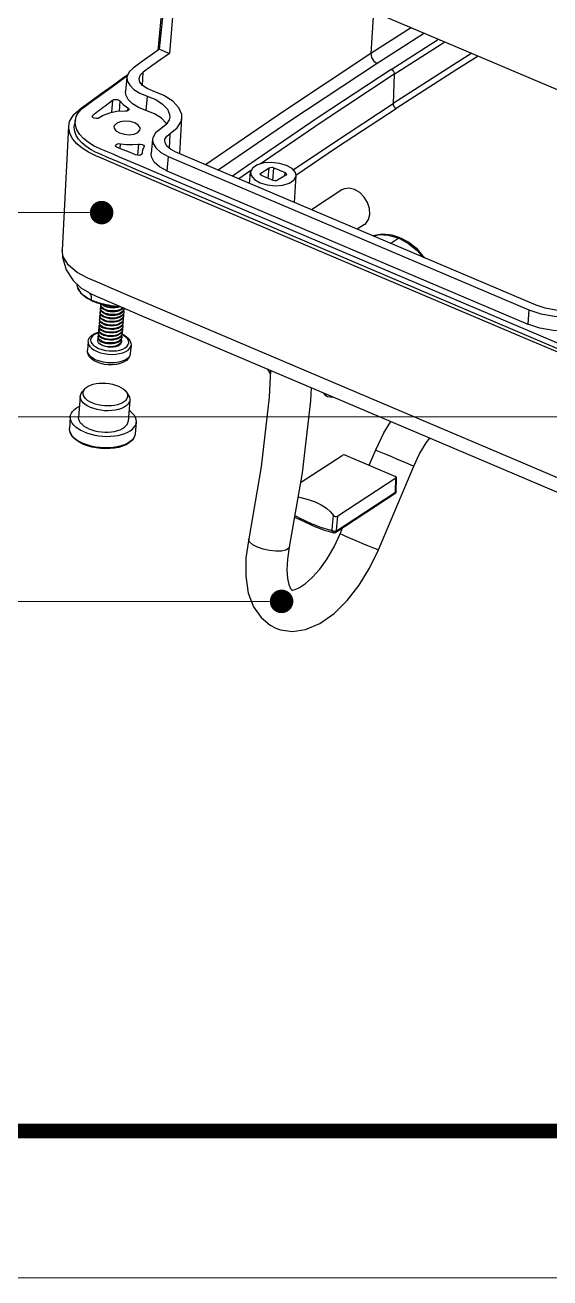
# Model space of a CAD drawing. Header units: millimetres. Extents: x 4697 to 5264, y 321 to 714.
# Drawn here: x 4795.5 to 4830.4, y 320.6 to 403.9 of the extents above; entities that cross this region are included whole.
import ezdxf
from ezdxf.enums import TextEntityAlignment as Align

# ---------------------------------------------------------------- set-up
doc = ezdxf.new("R2010")
doc.units = ezdxf.units.MM
doc.layers.add('from', color=7, linetype='Continuous', lineweight=13)
doc.styles.add('wuwei', font='SimSun.ttf', dxfattribs={"width": 0.8, "oblique": 10})
doc.styles.add('宋体', font='SimSun.ttf')
doc.dimstyles.new('wuwei', dxfattribs={"dimscale": 2.5, "dimtxt": 2.5, "dimasz": 1.5, "dimexe": 0.3, "dimexo": 0.3, "dimgap": 0.5, "dimtad": 1, "dimdsep": 46, "dimtxsty": 'wuwei', "dimcen": 0, "dimclrd": 42, "dimclre": 82, "dimclrt": 82, "dimazin": 2, "dimtfac": 1, "dimtofl": 0, "dimtmove": 0, "dimatfit": 3, "dimfxl": 0, "dimlwd": 5, "dimlwe": 5, "dimarcsym": 0})

# ---------------------------------------------------------------- blocks, each defined once
blk = doc.blocks.new('TK-D')
at = {"layer": 'from'}
blk.add_lwpolyline([(-594.5, -413.12), (594.5, -413.12), (594.5, 413.12), (-594.5, 413.12)], close=True, dxfattribs=at)
at = {"layer": 'from', "const_width": 2.05}
blk.add_lwpolyline([(-574.01, -392.63), (-574.01, 392.63), (574.01, 392.63), (574.01, -392.63), (-574.01, -392.63)], dxfattribs=at)
at = {"layer": 'from', "color": 6, "style": '宋体', "width": 0.7}
blk.add_attdef('70001', text='', height=8.32, dxfattribs=at).set_placement((430.84, -344.43), align=Align.MIDDLE)
blk = doc.blocks.new('A$C41F52299')
at = {"color": 7, "linetype": 'Continuous'}
for p, q in [((12.15, 122.61), (11.51, 116.04)), ((11.73, 116.19), (12.29, 121.53)), ((13.36, 121.07), (12.93, 115.68)), ((37.57, 120.74), (37.24, 115.65)), ((42.14, 118.79), (37.24, 115.65)), ((43.7, 118.13), (37.98, 114.46)), ((39.7, 113.73), (45.41, 117.4)), ((40.07, 113.15), (46.18, 117.07)), ((11.73, 116.19), (10.59, 115.39)), ((11.73, 116.19), (12.93, 115.68)), ((12.93, 115.68), (11.9, 114.95)), ((10.8, 114.17), (9.75, 113.41)), ((11.9, 114.95), (10.8, 114.17)), ((7.44, 112.8), (7.91, 113.14)), ((7.8, 112.81), (7.63, 111.09)), ((9.67, 111.82), (9.75, 113.41)), ((40.07, 113.15), (39.93, 109.62)), ((5.16, 109.34), (6.07, 110.03)), ((6.07, 110.03), (5.94, 108.52)), ((6.95, 109.93), (6.85, 108.65)), ((7.91, 109.08), (7.88, 108.74)), ((10.24, 110.52), (10.08, 108.79)), ((0.88, 107.44), (1.37, 108.28)), ((1.58, 107.66), (1.47, 107.07)), ((3.6, 108.08), (3.67, 108.19)), ((3.66, 107.96), (3.67, 108.19)), ((7.78, 108.7), (7.57, 108.68)), ((14.17, 103.55), (14.44, 107.89)), ((0.76, 106.87), (0, 91.89)), ((0.77, 106.87), (0.88, 107.44)), ((12.56, 107.12), (12.52, 107.23)), ((12.92, 104.2), (13.02, 106.01)), ((6.99, 104.17), (7.01, 104.75)), ((9.19, 104.71), (9.06, 103.36)), ((10.9, 105.3), (10.74, 103.58)), ((9.04, 103.36), (8.84, 103.41)), ((9.62, 103.73), (9.62, 103.58)), ((9.86, 104.41), (9.84, 104.35)), ((12.77, 103.22), (12.61, 101.5)), ((12.77, 103.22), (56.3, 84.69)), ((57.18, 85.25), (13.62, 103.79)), ((12.79, 99.56), (6.87, 102.08)), ((12.61, 101.5), (56.17, 82.96)), ((22.38, 102.12), (20.55, 100.84)), ((22.75, 101.54), (21.3, 100.52)), ((23.96, 101.2), (24.95, 101.85)), ((24.85, 100.57), (24.95, 101.85)), ((25.39, 100.33), (25.51, 101.86)), ((25.51, 101.86), (26.89, 101.27)), ((61.97, 79.06), (12.26, 100.22)), ((62.07, 79.68), (13.18, 100.48)), ((22.59, 99.97), (22.73, 101.33)), ((23.95, 100.98), (23.96, 101.2)), ((25.43, 100.33), (24.05, 100.91)), ((26.98, 100.98), (25.99, 100.34)), ((26.84, 100.9), (26.89, 101.27)), ((27.05, 101.09), (26.98, 100.98)), ((28.02, 97.66), (28.21, 100.88)), ((55.23, 81.5), (12.79, 99.56)), ((33.73, 99.18), (30.06, 96.79)), ((36.46, 94.99), (35.6, 94.43)), ((40.62, 93.36), (39.64, 92.71)), ((40.63, 93.43), (40.49, 93.39)), ((40.56, 93.37), (40.49, 93.39)), ((40.62, 93.36), (40.56, 93.37)), ((40.67, 93.33), (40.62, 93.36)), ((40.65, 93.42), (40.63, 93.43)), ((40.65, 93.42), (40.87, 93.33)), ((40.71, 93.3), (40.67, 93.33)), ((0, 91.89), (0, 91.89)), ((1.3, 88.24), (2.06, 87.5)), ((1.74, 87.67), (1.82, 87.37)), ((1.74, 87.66), (1.74, 87.66)), ((1.74, 87.66), (1.84, 87.32)), ((1.82, 87.37), (2.23, 86.69)), ((1.84, 87.32), (1.99, 87.04)), ((2.29, 87.32), (2.06, 87.5)), ((2.06, 87.5), (2.06, 87.5)), ((2.23, 86.69), (2.98, 86.08)), ((3.3, 86.71), (2.29, 87.32)), ((3.44, 86.53), (3.3, 86.71)), ((2.98, 86.08), (3.59, 85.76)), ((3.59, 85.76), (4.08, 85.56)), ((3.59, 85.76), (3.59, 85.76)), ((4.08, 85.56), (5.11, 85.28)), ((4.61, 84.85), (4.6, 84.77)), ((4.62, 84.75), (4.61, 84.85)), ((4.64, 85.28), (4.64, 85.19)), ((4.65, 85.18), (4.64, 85.28)), ((5.2, 85.86), (6.25, 85.41)), ((5.49, 85.06), (5.28, 85.12)), ((6.25, 85.41), (9.41, 84.06)), ((6.92, 85.1), (6.7, 85.04)), ((7.04, 85.07), (6.95, 85.03)), ((7.46, 84.89), (7.47, 84.83)), ((7.47, 84.83), (7.46, 84.79)), ((7.47, 84.83), (7.46, 84.75)), ((4.5, 83.56), (4.5, 83.48)), ((4.51, 83.46), (4.5, 83.56)), ((4.54, 83.99), (4.53, 83.91)), ((4.55, 83.89), (4.54, 83.99)), ((4.57, 84.42), (4.57, 84.34)), ((4.58, 84.32), (4.57, 84.42)), ((5.38, 83.33), (5.14, 83.41)), ((7.38, 84.16), (7.29, 84.02)), ((7.39, 83.85), (7.33, 83.69)), ((7.36, 83.46), (7.35, 83.42)), ((7.36, 83.55), (7.36, 83.5)), ((7.36, 83.55), (7.36, 83.46)), ((7.43, 84.32), (7.38, 84.16)), ((7.4, 83.98), (7.39, 83.89)), ((7.39, 83.89), (7.39, 83.85)), ((7.43, 84.4), (7.43, 84.36)), ((7.43, 84.4), (7.43, 84.32)), ((9.41, 84.06), (16.34, 81.11)), ((55.89, 66.03), (12.12, 84.66)), ((56.3, 84.69), (56.17, 82.96)), ((4.36, 81.84), (4.36, 81.76)), ((4.37, 81.74), (4.36, 81.84)), ((4.4, 82.27), (4.39, 82.19)), ((4.41, 82.17), (4.4, 82.27)), ((4.43, 82.7), (4.43, 82.62)), ((4.44, 82.6), (4.43, 82.7)), ((4.47, 83.13), (4.46, 83.05)), ((4.46, 83.05), (4.47, 82.95)), ((4.48, 83.03), (4.47, 83.13)), ((4.84, 82.56), (5.06, 82.46)), ((7.22, 81.83), (7.22, 81.78)), ((7.22, 81.83), (7.22, 81.74)), ((7.26, 82.26), (7.24, 82.17)), ((7.25, 82.17), (7.24, 82.12)), ((7.26, 82.26), (7.25, 82.17)), ((7.29, 82.6), (7.26, 82.48)), ((7.29, 82.69), (7.29, 82.64)), ((7.29, 82.69), (7.29, 82.6)), ((7.32, 83.03), (7.31, 82.99)), ((7.33, 83.12), (7.32, 83.07)), ((7.33, 83.12), (7.32, 83.03)), ((3.1, 80.85), (3.02, 79.82)), ((4.3, 80.9), (4.3, 81.01)), ((4.37, 80.75), (4.3, 80.9)), ((4.33, 81.42), (4.32, 81.33)), ((4.34, 81.31), (4.33, 81.42)), ((4.7, 80.84), (4.92, 80.74)), ((7.15, 80.97), (7.14, 80.78)), ((7.19, 81.4), (7.18, 81.35)), ((7.19, 81.4), (7.18, 81.31)), ((7.22, 81.74), (7.21, 81.69)), ((8.29, 80.43), (8.2, 79.39)), ((60.58, 79.23), (55.23, 81.5)), ((24.73, 77.54), (25.1, 77.01)), ((2.17, 74.27), (1.96, 71.69)), ((2.71, 75.14), (2.4, 74.79)), ((7.75, 74.73), (8, 74.33)), ((31.5, 74.66), (31.69, 74.41)), ((8.15, 73.78), (7.94, 71.2)), ((0.96, 71.75), (0.87, 70.33)), ((8.93, 71.1), (8.79, 69.69)), ((28.76, 63.83), (33.77, 67.1)), ((34.19, 67.11), (40.2, 64.55)), ((37.04, 65.9), (37.82, 67.76)), ((38.14, 55.68), (42.43, 65.81)), ((62.85, 63.08), (55.89, 66.03)), ((40.27, 64.33), (33.24, 59.76)), ((40.22, 62.6), (40.27, 64.33)), ((40.28, 62.69), (40.32, 64.42)), ((40.14, 62.44), (33, 57.79)), ((40.22, 62.6), (33.08, 57.95)), ((40.28, 62.69), (40.26, 62.6)), ((32.77, 57.75), (32.77, 57.75)), ((33.53, 57.63), (33.83, 58.34))]:
    blk.add_line(p, q, dxfattribs=at)
for points in [[(12.43, 131.43), (46.32, 117.01), (63.14, 109.86)], [(10.59, 115.39), (9.53, 114.63), (8.53, 113.91)], [(37.24, 115.65), (26.7, 108.67), (17.29, 102.22)], [(37.24, 115.65), (37.32, 115.18), (37.59, 114.75), (37.98, 114.46)], [(49.43, 115.69), (47.23, 114.31), (39.93, 109.62)], [(50.2, 115.36), (47.6, 113.73), (40.3, 109.03)], [(8.53, 113.91), (8.05, 113.45), (7.81, 112.92), (7.8, 112.81)], [(37.98, 114.46), (27.45, 107.49), (18.82, 101.57)], [(39.7, 113.73), (31, 107.99), (22.38, 102.12)], [(39.7, 113.73), (39.85, 113.64), (39.97, 113.49), (40.05, 113.32), (40.07, 113.15)], [(1.37, 108.28), (2.3, 109.09), (3.44, 109.91), (4.67, 110.81), (6, 111.77), (7.44, 112.8)], [(4.31, 110.42), (5.34, 111.16), (5.89, 111.56), (6.49, 111.99), (7.15, 112.47), (7.83, 112.96)], [(7.8, 112.81), (7.84, 112.36), (8.13, 111.82), (8.65, 111.31), (9.37, 110.87), (10.24, 110.52)], [(9.27, 112.65), (9.4, 113.06), (9.75, 113.41)], [(10.9, 111.15), (10.22, 111.43), (9.69, 111.8), (9.37, 112.21), (9.27, 112.65)], [(40.07, 113.15), (31.38, 107.41), (23.86, 102.3)], [(10.08, 108.79), (9.2, 109.15), (8.47, 109.6), (7.95, 110.12), (7.67, 110.65), (7.63, 111.09)], [(14.44, 107.89), (14.42, 108.28), (14.07, 109.11), (13.34, 109.9), (12.25, 110.6), (10.9, 111.15)], [(1.58, 107.66), (1.69, 108.04), (1.97, 108.53), (2.36, 108.96), (2.82, 109.33), (3.32, 109.69), (3.82, 110.06), (4.31, 110.42)], [(4.51, 108.84), (4.94, 109.17), (5.16, 109.34)], [(6.07, 110.03), (6.22, 110.1), (6.43, 110.12), (6.65, 110.1), (6.83, 110.03), (6.95, 109.93)], [(6.95, 109.93), (7.36, 109.49), (7.91, 109.08)], [(7.91, 109.08), (8.02, 108.98), (8.04, 108.89)], [(10.24, 110.52), (11.28, 110.09), (12.11, 109.55), (12.68, 108.95), (12.94, 108.3), (12.96, 107.96)], [(27.86, 101.59), (32.73, 104.87), (39.93, 109.62)], [(28.19, 100.98), (33.11, 104.29), (40.3, 109.03)], [(39.93, 109.62), (39.95, 109.44), (40.03, 109.27), (40.15, 109.13), (40.3, 109.03)], [(6.92, 103.14), (6.14, 103.48), (5.35, 103.81), (4.55, 104.15), (3.78, 104.52), (3.12, 104.94), (2.55, 105.39), (2.1, 105.88), (1.77, 106.42), (1.58, 106.97), (1.56, 107.51), (1.58, 107.66)], [(4.33, 107.8), (4.09, 107.79), (3.84, 107.84), (3.67, 107.94), (3.6, 108.08)], [(3.67, 108.19), (3.88, 108.36), (4.09, 108.52), (4.3, 108.68), (4.51, 108.84)], [(7.57, 108.68), (6.58, 108.64), (5.68, 108.47), (4.91, 108.19), (4.33, 107.8)], [(8.04, 108.89), (8.03, 108.86), (7.94, 108.76), (7.78, 108.7)], [(12.52, 107.23), (11.96, 107.83), (11.13, 108.37), (10.08, 108.79)], [(12.96, 107.96), (12.89, 107.66), (12.53, 107.07), (11.87, 106.56)], [(13.02, 106.01), (13.88, 106.68), (14.35, 107.45), (14.44, 107.89)], [(6.87, 102.08), (5.92, 102.48), (4.99, 102.88), (4.05, 103.28), (3.15, 103.72), (2.38, 104.21), (1.75, 104.74), (1.27, 105.31), (0.93, 105.93), (0.77, 106.64), (0.77, 106.87)], [(7.49, 102.24), (6.75, 102.56), (6.05, 102.85), (5.37, 103.14), (4.68, 103.44), (4, 103.74), (3.39, 104.08), (2.85, 104.45), (2.37, 104.86), (1.97, 105.3), (1.68, 105.77), (1.5, 106.25), (1.44, 106.74), (1.47, 107.07)], [(8.75, 107.27), (8.18, 107.44), (7.56, 107.48), (6.98, 107.41), (6.52, 107.22), (6.26, 106.94), (6.22, 106.8)], [(6.22, 106.8), (6.24, 106.63), (6.46, 106.32), (6.89, 106.06)], [(6.89, 106.06), (7.46, 105.9), (8.08, 105.85), (8.66, 105.92), (9.12, 106.11), (9.37, 106.39), (9.41, 106.54)], [(9.41, 106.54), (9.39, 106.7), (9.17, 107.01), (8.75, 107.27)], [(11.87, 106.56), (11.26, 106.07), (10.94, 105.49), (10.9, 105.3)], [(12.37, 105.14), (12.39, 105.3), (12.61, 105.69), (13.02, 106.01)], [(6.41, 104.55), (6.45, 104.64), (6.59, 104.72), (6.79, 104.77), (7.01, 104.75)], [(6.63, 104.32), (6.48, 104.41), (6.41, 104.53), (6.41, 104.55)], [(7.01, 104.75), (7.74, 104.67), (8.48, 104.65), (9.19, 104.71)], [(9.19, 104.71), (9.41, 104.71), (9.62, 104.66), (9.78, 104.57), (9.86, 104.46), (9.86, 104.41)], [(10.9, 105.3), (10.94, 104.87), (11.27, 104.26), (11.9, 103.69), (12.77, 103.22)], [(13.62, 103.79), (13.04, 104.1), (12.61, 104.48), (12.4, 104.89), (12.37, 105.14)], [(8.84, 103.41), (8.09, 103.72), (7.35, 104.02), (6.63, 104.32)], [(13.18, 100.48), (10.17, 101.76), (9.32, 102.13), (6.92, 103.14)], [(9.62, 103.58), (9.58, 103.48), (9.45, 103.39), (9.26, 103.35), (9.04, 103.36)], [(9.84, 104.35), (9.67, 103.97), (9.62, 103.73)], [(12.61, 101.5), (11.74, 101.97), (11.1, 102.54), (10.77, 103.16), (10.74, 103.58)], [(12.26, 100.22), (10.12, 101.12), (9.16, 101.53), (7.49, 102.24)], [(27.07, 102.13), (26.21, 102.39), (25.26, 102.5), (24.34, 102.44), (23.55, 102.21), (23, 101.85), (22.74, 101.39), (22.73, 101.33)], [(24.95, 101.85), (25.11, 101.9), (25.31, 101.91), (25.51, 101.86)], [(28.21, 100.88), (28.13, 101.28), (27.73, 101.75), (27.07, 102.13)], [(22.73, 101.33), (22.81, 100.91), (23.21, 100.44), (23.87, 100.05)], [(23.87, 100.05), (24.73, 99.79), (25.68, 99.69), (26.6, 99.75), (27.39, 99.98), (27.94, 100.34), (28.2, 100.79), (28.21, 100.88)], [(23.89, 101.09), (23.89, 101.11), (23.96, 101.2)], [(24.05, 100.91), (23.92, 101), (23.89, 101.09)], [(25.99, 100.34), (25.83, 100.28), (25.63, 100.28), (25.43, 100.33)], [(26.89, 101.27), (27.02, 101.18), (27.05, 101.09)], [(35.27, 99.23), (34.63, 99.39), (34.04, 99.32), (33.73, 99.18)], [(37.12, 96.22), (37.08, 96.92), (36.84, 97.64), (36.43, 98.31), (35.89, 98.86), (35.27, 99.23)], [(36.46, 94.99), (36.63, 95.12), (36.97, 95.6), (37.12, 96.22)], [(40.65, 93.42), (39.81, 93.7), (38.6, 93.83), (37.52, 93.62)], [(37.55, 93.6), (38.29, 93.78), (39.34, 93.73), (40.49, 93.39)], [(40.87, 93.33), (40.85, 93.33), (40.71, 93.3)], [(40.71, 93.3), (41.84, 92.66), (42.85, 91.83), (43.5, 91.07)], [(43.77, 90.95), (42.86, 92), (41.69, 92.9), (40.87, 93.33)], [(12.12, 84.66), (7.96, 86.43), (6.17, 87.19), (4.54, 87.89), (3.07, 88.51), (1.8, 89.19), (0.74, 90.08), (0.12, 91.09), (0, 91.89)], [(0, 91.89), (0.03, 91.04), (0.46, 89.54), (1.3, 88.24)], [(1.74, 87.8), (1.69, 87.87), (1.7, 87.85)], [(1.99, 87.04), (2.18, 86.8), (2.4, 86.59), (2.62, 86.4), (2.86, 86.24)], [(3.3, 86.71), (4.1, 86.34), (5.05, 85.92), (5.2, 85.86)], [(3.53, 85.87), (3.51, 86.25), (3.44, 86.53)], [(2.86, 86.24), (3.09, 86.1), (3.31, 85.98), (3.53, 85.87)], [(3.53, 85.87), (3.66, 85.82), (3.8, 85.76)], [(3.53, 85.87), (3.55, 85.79), (3.59, 85.76)], [(3.8, 85.76), (3.94, 85.7), (4.11, 85.65), (4.29, 85.59)], [(4.29, 85.59), (4.49, 85.53), (4.72, 85.46), (4.98, 85.4), (5.26, 85.34), (5.57, 85.28), (5.91, 85.22)], [(4.61, 84.85), (4.62, 84.89), (4.67, 85.02), (4.68, 85.02)], [(4.64, 85.28), (4.65, 85.32), (4.68, 85.39)], [(4.71, 84.95), (4.65, 85.09), (4.64, 85.19)], [(5.24, 84.69), (5.02, 84.79), (4.84, 84.91), (4.72, 85.04), (4.65, 85.18)], [(5.24, 84.61), (5.02, 84.71), (4.84, 84.82), (4.71, 84.95)], [(5.27, 85.04), (5.05, 85.14), (4.87, 85.25), (4.76, 85.37)], [(5.28, 85.12), (5.05, 85.22), (4.88, 85.34), (4.88, 85.34)], [(5.11, 85.28), (6.19, 85.12), (6.97, 85.1)], [(7.46, 84.79), (7.4, 84.63), (7.28, 84.48), (7.11, 84.36), (6.89, 84.25), (6.63, 84.18), (6.35, 84.13), (6.05, 84.12), (5.75, 84.14), (5.47, 84.19), (5.21, 84.26)], [(7.34, 84.94), (7.32, 84.91), (7.14, 84.79), (6.92, 84.68), (6.66, 84.61), (6.38, 84.56), (6.08, 84.55), (5.79, 84.57), (5.5, 84.62), (5.24, 84.69)], [(5.24, 84.61), (5.5, 84.53), (5.79, 84.48), (6.09, 84.46), (6.38, 84.48), (6.66, 84.53), (6.92, 84.6), (7.15, 84.71), (7.32, 84.83), (7.39, 84.92)], [(6.95, 85.03), (6.7, 84.95), (6.42, 84.91), (6.12, 84.89), (5.82, 84.91), (5.53, 84.96), (5.27, 85.04)], [(6.7, 85.04), (6.46, 85), (6.22, 84.98), (5.97, 84.99), (5.72, 85.01), (5.49, 85.06)], [(5.91, 85.22), (6.3, 85.17), (6.72, 85.13), (6.9, 85.13)], [(56.3, 84.69), (57.75, 84.21), (59.4, 83.91), (61.06, 83.83), (62.66, 83.96), (64.11, 84.32), (65.26, 84.85)], [(64.07, 85.37), (63.18, 84.96), (62.07, 84.69), (60.84, 84.58), (59.56, 84.64), (58.29, 84.87), (57.18, 85.25)], [(4.47, 83.13), (4.48, 83.17), (4.53, 83.3), (4.54, 83.31)], [(4.5, 83.56), (4.51, 83.6), (4.57, 83.73), (4.57, 83.74)], [(4.57, 83.24), (4.51, 83.37), (4.5, 83.48)], [(5.1, 82.98), (4.88, 83.08), (4.7, 83.19), (4.58, 83.32), (4.51, 83.46)], [(4.61, 83.67), (4.54, 83.8), (4.53, 83.91)], [(4.54, 83.99), (4.55, 84.03), (4.6, 84.16), (4.61, 84.16)], [(5.14, 83.41), (4.91, 83.51), (4.74, 83.62), (4.61, 83.75), (4.55, 83.89)], [(4.57, 84.42), (4.58, 84.46), (4.64, 84.59), (4.64, 84.59)], [(4.64, 84.09), (4.58, 84.23), (4.57, 84.34)], [(5.17, 83.83), (4.95, 83.93), (4.77, 84.05), (4.65, 84.18), (4.58, 84.32)], [(4.68, 84.53), (4.61, 84.66), (4.6, 84.77)], [(5.13, 83.32), (4.91, 83.42), (4.73, 83.54), (4.61, 83.67)], [(5.21, 84.26), (4.98, 84.36), (4.81, 84.48), (4.68, 84.61), (4.62, 84.75)], [(5.17, 83.75), (4.94, 83.85), (4.77, 83.96), (4.64, 84.09)], [(5.2, 84.18), (4.98, 84.28), (4.8, 84.4), (4.68, 84.53)], [(7.36, 83.5), (7.3, 83.34), (7.18, 83.2), (7, 83.07), (6.78, 82.97), (6.52, 82.89), (6.24, 82.85), (5.94, 82.83), (5.65, 82.85), (5.36, 82.9), (5.1, 82.98)], [(7.35, 83.42), (7.29, 83.26), (7.17, 83.11), (6.99, 82.98), (6.77, 82.88), (6.51, 82.8), (6.22, 82.76), (5.93, 82.75), (5.64, 82.77), (5.35, 82.81), (5.1, 82.89)], [(7.33, 83.69), (7.21, 83.54), (7.04, 83.42), (6.81, 83.31), (6.55, 83.23), (6.26, 83.19), (5.97, 83.18), (5.68, 83.19), (5.39, 83.24), (5.13, 83.32)], [(7.25, 84.06), (7.07, 83.93), (6.85, 83.83), (6.59, 83.75), (6.31, 83.7), (6.01, 83.69), (5.72, 83.71), (5.43, 83.76), (5.17, 83.83)], [(7.29, 84.02), (7.12, 83.88), (6.91, 83.76), (6.64, 83.68), (6.35, 83.62), (6.05, 83.61), (5.74, 83.62), (5.44, 83.67), (5.17, 83.75)], [(5.2, 84.18), (5.46, 84.1), (5.75, 84.05), (6.05, 84.04), (6.34, 84.05), (6.63, 84.1), (6.89, 84.17), (7.11, 84.28), (7.28, 84.41), (7.4, 84.55)], [(7.26, 83.67), (7.11, 83.55), (6.93, 83.44), (6.71, 83.36), (6.46, 83.3), (6.19, 83.27), (5.91, 83.26), (5.64, 83.29), (5.38, 83.33)], [(7.43, 84.36), (7.37, 84.2), (7.25, 84.06)], [(7.4, 83.98), (7.35, 83.82), (7.26, 83.67)], [(7.3, 83.29), (7.32, 83.24), (7.33, 83.12)], [(7.34, 83.72), (7.36, 83.67), (7.36, 83.55)], [(7.37, 84.15), (7.38, 84.13), (7.4, 83.98)], [(7.4, 84.55), (7.46, 84.71), (7.46, 84.75)], [(7.41, 84.58), (7.43, 84.53), (7.43, 84.4)], [(3.1, 80.85), (3.17, 81.12), (3.33, 81.38), (3.58, 81.62), (3.92, 81.82), (4.33, 81.97), (4.42, 81.99)], [(4.39, 81.92), (4.15, 81.84), (3.85, 81.69), (3.63, 81.5), (3.48, 81.3), (3.42, 81.07), (3.45, 80.84), (3.57, 80.61), (3.77, 80.39), (4.04, 80.2), (4.38, 80.02)], [(4.36, 81.84), (4.37, 81.88), (4.43, 82.01), (4.43, 82.02)], [(4.43, 81.52), (4.37, 81.66), (4.36, 81.76)], [(4.46, 81.96), (4.4, 82.09), (4.39, 82.19)], [(4.4, 82.27), (4.4, 82.31), (4.46, 82.44), (4.47, 82.45)], [(5, 81.69), (4.77, 81.79), (4.6, 81.91), (4.47, 82.04), (4.41, 82.17)], [(4.43, 82.7), (4.44, 82.74), (4.5, 82.87), (4.5, 82.88)], [(4.5, 82.38), (4.44, 82.52), (4.43, 82.62)], [(5.03, 82.12), (4.81, 82.22), (4.63, 82.33), (4.51, 82.47), (4.44, 82.6)], [(4.99, 81.6), (4.77, 81.7), (4.59, 81.82), (4.46, 81.96)], [(4.47, 82.95), (4.53, 82.81), (4.66, 82.68), (4.84, 82.56)], [(5.07, 82.55), (4.84, 82.65), (4.67, 82.76), (4.54, 82.9), (4.48, 83.03)], [(5.03, 82.03), (4.8, 82.13), (4.62, 82.25), (4.5, 82.38)], [(5.1, 82.89), (4.87, 82.99), (4.69, 83.11), (4.57, 83.24)], [(7.22, 81.78), (7.16, 81.62), (7.04, 81.48), (6.86, 81.35), (6.64, 81.25), (6.38, 81.17), (6.1, 81.13), (5.8, 81.11), (5.51, 81.13), (5.22, 81.18), (4.96, 81.26)], [(7.05, 81.81), (6.88, 81.69), (6.66, 81.59), (6.4, 81.51), (6.12, 81.47), (5.82, 81.46), (5.53, 81.48), (5.25, 81.53), (4.99, 81.6)], [(7.24, 82.17), (7.17, 82.02), (7.04, 81.88), (6.86, 81.76), (6.64, 81.66), (6.38, 81.59), (6.1, 81.55), (5.81, 81.54), (5.53, 81.56), (5.25, 81.61), (5, 81.69)], [(7.29, 82.64), (7.23, 82.48), (7.11, 82.34), (6.93, 82.21), (6.71, 82.11), (6.45, 82.03), (6.17, 81.99), (5.87, 81.97), (5.58, 81.99), (5.29, 82.04), (5.03, 82.12)], [(7.26, 82.48), (7.16, 82.31), (7, 82.17), (6.78, 82.05), (6.52, 81.96), (6.22, 81.91), (5.91, 81.89), (5.6, 81.9), (5.3, 81.95), (5.03, 82.03)], [(7.31, 82.99), (7.25, 82.83), (7.13, 82.68), (6.96, 82.55), (6.74, 82.45), (6.48, 82.38), (6.2, 82.33), (5.9, 82.32), (5.6, 82.34), (5.32, 82.38), (5.06, 82.46)], [(7.32, 83.07), (7.26, 82.91), (7.14, 82.77), (6.97, 82.64), (6.75, 82.54), (6.49, 82.46), (6.21, 82.42), (5.91, 82.4), (5.61, 82.42), (5.33, 82.47), (5.07, 82.55)], [(7.24, 82.12), (7.18, 81.96), (7.05, 81.81)], [(7.2, 82), (7.22, 81.95), (7.22, 81.83)], [(7.23, 82.43), (7.26, 82.33), (7.26, 82.26)], [(7.27, 82.86), (7.29, 82.81), (7.29, 82.69)], [(65.13, 83.12), (63.97, 82.59), (62.53, 82.23), (60.93, 82.1), (59.26, 82.18), (57.62, 82.48), (56.17, 82.96)], [(3.1, 80.85), (3.1, 80.76), (3.16, 80.51), (3.3, 80.27), (3.53, 80.04), (3.82, 79.84), (4.19, 79.65)], [(4.19, 79.65), (4.6, 79.51), (5.05, 79.4), (5.52, 79.33), (6, 79.31), (6.47, 79.33), (6.91, 79.4), (7.31, 79.5), (7.66, 79.65), (7.93, 79.83), (8.14, 80.04), (8.26, 80.27), (8.29, 80.43)], [(4.3, 81.01), (4.3, 81.05), (4.35, 81.18)], [(4.3, 81.02), (4.36, 81.15), (4.36, 81.16)], [(4.32, 81.33), (4.33, 81.23), (4.39, 81.1), (4.52, 80.96), (4.7, 80.84)], [(4.33, 81.42), (4.33, 81.45), (4.39, 81.58), (4.4, 81.59)], [(4.93, 80.83), (4.7, 80.93), (4.53, 81.05), (4.4, 81.18), (4.34, 81.31)], [(4.96, 81.26), (4.74, 81.36), (4.56, 81.48), (4.44, 81.61), (4.37, 81.74)], [(4.37, 80.75), (4.5, 80.61), (4.69, 80.49), (4.94, 80.38), (5.22, 80.31), (5.52, 80.27), (5.84, 80.26), (6.15, 80.28), (6.44, 80.35), (6.69, 80.44), (6.9, 80.56), (7.05, 80.71), (7.14, 80.88), (7.15, 80.97)], [(7.14, 80.78), (7.12, 80.69), (7.04, 80.55), (6.89, 80.41), (6.68, 80.3), (6.43, 80.22), (6.14, 80.18), (5.83, 80.17), (5.52, 80.19), (5.21, 80.25), (4.93, 80.34), (4.69, 80.46), (4.5, 80.59), (4.37, 80.75)], [(4.96, 81.17), (4.73, 81.27), (4.55, 81.39), (4.43, 81.52)], [(4.92, 80.74), (5.18, 80.67), (5.47, 80.62), (5.77, 80.6), (6.06, 80.61), (6.34, 80.66), (6.6, 80.73), (6.82, 80.84), (6.99, 80.96), (7.11, 81.11)], [(7.18, 81.35), (7.12, 81.19), (7, 81.05), (6.83, 80.92), (6.61, 80.82), (6.35, 80.74), (6.06, 80.7), (5.77, 80.69), (5.47, 80.7), (5.19, 80.75), (4.93, 80.83)], [(7.21, 81.69), (7.15, 81.53), (7.02, 81.39), (6.85, 81.26), (6.63, 81.16), (6.37, 81.09), (6.09, 81.04), (5.8, 81.03), (5.5, 81.05), (5.21, 81.1), (4.96, 81.17)], [(6.09, 79.72), (6.53, 79.75), (6.93, 79.83), (7.29, 79.95), (7.58, 80.1), (7.81, 80.29), (7.95, 80.49), (8.01, 80.72), (7.98, 80.95), (7.86, 81.18), (7.67, 81.39), (7.39, 81.59), (7.21, 81.69)], [(7.11, 81.11), (7.17, 81.27), (7.18, 81.31)], [(7.15, 80.97), (7.15, 81.05), (7.13, 81.14)], [(7.16, 81.57), (7.18, 81.52), (7.19, 81.4)], [(7.22, 81.75), (7.5, 81.61), (7.8, 81.4), (8.03, 81.17), (8.19, 80.92), (8.27, 80.67), (8.29, 80.43)], [(16.34, 81.11), (62, 61.68), (63.57, 61.01)], [(4.2, 78.35), (3.83, 78.54), (3.51, 78.76), (3.27, 79.02), (3.11, 79.29), (3.03, 79.55), (3.02, 79.82)], [(3.08, 79.48), (3.02, 79.73), (3.02, 79.82)], [(4.1, 78.62), (3.74, 78.8), (3.44, 79.01), (3.22, 79.24), (3.08, 79.48)], [(8.2, 79.39), (8.17, 79.24), (8.05, 79.01), (7.85, 78.8), (7.57, 78.62), (7.23, 78.47), (6.83, 78.36), (6.38, 78.3), (5.92, 78.28), (5.44, 78.3), (4.97, 78.37), (4.51, 78.47), (4.1, 78.62)], [(8.2, 79.39), (8.14, 79.11), (7.99, 78.83), (7.74, 78.58), (7.4, 78.36), (6.99, 78.19), (6.54, 78.09), (6.07, 78.04), (5.59, 78.04), (5.1, 78.09), (4.64, 78.2), (4.2, 78.35)], [(4.38, 80.02), (4.77, 79.89), (5.2, 79.79), (5.64, 79.73), (6.09, 79.72)], [(25.12, 77.38), (24.97, 74.12), (24.01, 65.72), (22.49, 57.01)], [(2.71, 75.14), (2.89, 75.3), (3.13, 75.46), (3.41, 75.59), (3.73, 75.69), (4.08, 75.77), (4.46, 75.82), (4.85, 75.83), (5.25, 75.82), (5.65, 75.78), (6.05, 75.7), (6.42, 75.6), (6.76, 75.47)], [(2.17, 74.27), (2.18, 74.35), (2.26, 74.57), (2.4, 74.79)], [(3.41, 72.89), (3.07, 73.05), (2.77, 73.24), (2.53, 73.45), (2.35, 73.67), (2.22, 73.9), (2.17, 74.12), (2.17, 74.27)], [(3.62, 73.43), (3.31, 73.58), (3.05, 73.75), (2.83, 73.94), (2.66, 74.13), (2.55, 74.34), (2.5, 74.54), (2.51, 74.75), (2.58, 74.95), (2.71, 75.14)], [(7.75, 74.73), (7.83, 74.57), (7.88, 74.36), (7.87, 74.16), (7.8, 73.96), (7.68, 73.77), (7.49, 73.6), (7.26, 73.45), (6.98, 73.32), (6.66, 73.21), (6.3, 73.13), (5.93, 73.09), (5.53, 73.07), (5.13, 73.08), (4.73, 73.13), (4.34, 73.2), (3.97, 73.3), (3.62, 73.43)], [(6.76, 75.47), (7.07, 75.32), (7.34, 75.15), (7.55, 74.97), (7.72, 74.77), (7.75, 74.73)], [(8, 74.33), (8.09, 74.15), (8.15, 73.92), (8.15, 73.78)], [(30.02, 75.29), (29.95, 73.69), (28.96, 64.98), (27.39, 56.01)], [(31.69, 74.41), (32, 74.23), (32.33, 74.16), (32.6, 74.19)], [(0.96, 71.75), (0.99, 71.96), (1.09, 72.2), (1.24, 72.42), (1.45, 72.63), (1.7, 72.83), (2.01, 73), (2.07, 73.02)], [(8.15, 73.78), (8.13, 73.69), (8.06, 73.47), (7.92, 73.27), (7.71, 73.07), (7.45, 72.91), (7.14, 72.76), (6.78, 72.64), (6.39, 72.56), (5.97, 72.51), (5.53, 72.49), (5.09, 72.5), (4.64, 72.55), (4.21, 72.63), (3.8, 72.75), (3.41, 72.89)], [(2.62, 69.93), (2.25, 70.11), (1.91, 70.31), (1.62, 70.52), (1.38, 70.75), (1.19, 70.98), (1.06, 71.23), (0.98, 71.48), (0.96, 71.72), (0.96, 71.75)], [(3.2, 70.31), (2.89, 70.46), (2.61, 70.63), (2.38, 70.82), (2.19, 71.01), (2.06, 71.22), (1.98, 71.43), (1.95, 71.64), (1.96, 71.69)], [(3.2, 70.31), (3.55, 70.18), (3.92, 70.07), (4.32, 69.99), (4.72, 69.94), (5.13, 69.91), (5.53, 69.91), (5.93, 69.95), (6.3, 70), (6.66, 70.09), (6.97, 70.2), (7.25, 70.34), (7.49, 70.49), (7.68, 70.66), (7.82, 70.85), (7.91, 71.05), (7.94, 71.2)], [(8.93, 71.1), (8.94, 71.17), (8.92, 71.42), (8.84, 71.66), (8.7, 71.91), (8.51, 72.14), (8.27, 72.37), (8.05, 72.53)], [(37.82, 67.76), (38.81, 69.81), (39.66, 71.19)], [(2.56, 68.42), (2.12, 68.64), (1.74, 68.88), (1.42, 69.15), (1.16, 69.43), (0.99, 69.73), (0.89, 70.04), (0.87, 70.33)], [(0.9, 70.01), (0.87, 70.28), (0.87, 70.33)], [(2.52, 68.53), (2.11, 68.73), (1.74, 68.95), (1.43, 69.2), (1.19, 69.46), (1.01, 69.73), (0.9, 70.01)], [(8.79, 69.69), (8.75, 69.5), (8.64, 69.24), (8.45, 68.99), (8.2, 68.77), (7.89, 68.56), (7.51, 68.38), (7.09, 68.24), (6.63, 68.12), (6.13, 68.05), (5.61, 68), (5.07, 68), (4.53, 68.04), (4, 68.11), (3.48, 68.22), (2.98, 68.36), (2.52, 68.53)], [(8.79, 69.69), (8.72, 69.4), (8.57, 69.11), (8.35, 68.85), (8.05, 68.6), (7.69, 68.39), (7.27, 68.21), (6.8, 68.07), (6.29, 67.98), (5.76, 67.92), (5.21, 67.9), (4.65, 67.93), (4.1, 68), (3.56, 68.1), (3.04, 68.24), (2.56, 68.42)], [(2.62, 69.93), (3.03, 69.78), (3.47, 69.65), (3.92, 69.54), (4.4, 69.46), (4.88, 69.42), (5.36, 69.4), (5.83, 69.41), (6.3, 69.45), (6.74, 69.52), (7.16, 69.62), (7.54, 69.74), (7.89, 69.89), (8.19, 70.06), (8.45, 70.26), (8.65, 70.47), (8.8, 70.69), (8.9, 70.93), (8.93, 71.1)], [(42.43, 65.81), (43.12, 67.27), (43.91, 68.6), (44.34, 69.2)], [(34.19, 67.11), (34.08, 67.14), (33.97, 67.15), (33.86, 67.13), (33.77, 67.1)], [(37.82, 67.76), (37.84, 67.75), (38.05, 67.66), (38.46, 67.48), (39.03, 67.24)], [(39.03, 67.24), (39.71, 66.95), (40.43, 66.64), (41.12, 66.35), (41.72, 66.1), (42.15, 65.92), (42.39, 65.82), (42.43, 65.81)], [(40.32, 64.42), (40.32, 64.44), (40.28, 64.5), (40.2, 64.55)], [(40.27, 64.33), (40.31, 64.38), (40.32, 64.42)], [(28.45, 62.08), (28.79, 62.01), (29.67, 61.78), (30.5, 61.47), (31.24, 61.11), (31.87, 60.71), (32.36, 60.27), (32.72, 59.83)], [(40.14, 62.44), (40.18, 62.48), (40.21, 62.54), (40.22, 62.6)], [(40.26, 62.6), (40.22, 62.52), (40.16, 62.46), (40.14, 62.44)], [(40.28, 62.69), (40.27, 62.64), (40.22, 62.6)], [(28.03, 59.65), (28.67, 59.34), (29.34, 59.02), (29.97, 58.74), (30.56, 58.48), (31.11, 58.26), (31.62, 58.08), (32.08, 57.93), (32.48, 57.82), (32.77, 57.75)], [(32.55, 58.03), (32.46, 58.04), (32.32, 58.07), (32.12, 58.11), (31.88, 58.17), (31.62, 58.25), (31.35, 58.34), (31.08, 58.43), (30.8, 58.54), (30.5, 58.66), (30.17, 58.8), (29.82, 58.95), (29.49, 59.1), (29.15, 59.26), (28.77, 59.45), (28.34, 59.66), (28.05, 59.81)], [(32.55, 58.03), (32.61, 58.62), (32.72, 59.83)], [(32.72, 59.83), (32.75, 59.8), (32.79, 59.77), (32.84, 59.75), (32.89, 59.73), (32.96, 59.72), (33.02, 59.71), (33.09, 59.72), (33.15, 59.72), (33.2, 59.74), (33.24, 59.76)], [(33.08, 57.95), (33.13, 58.55), (33.24, 59.76)], [(27.7, 50.83), (27.71, 50.83), (27.78, 50.82), (28.1, 50.89), (28.64, 51.14), (29.35, 51.61), (30.17, 52.36), (31.06, 53.37), (31.95, 54.61), (32.79, 56.06), (33.53, 57.63)], [(33.08, 57.95), (33.02, 57.93), (32.95, 57.91), (32.87, 57.91), (32.79, 57.92), (32.71, 57.93), (32.64, 57.96), (32.59, 57.99), (32.55, 58.03)], [(32.77, 57.75), (32.68, 57.79), (32.61, 57.85), (32.57, 57.93), (32.55, 58.03)], [(32.77, 57.75), (32.78, 57.75), (32.87, 57.75), (32.95, 57.77), (33, 57.79)], [(33, 57.79), (33.03, 57.82), (33.06, 57.86), (33.07, 57.9), (33.08, 57.95)], [(33.53, 57.63), (33.56, 57.62), (33.76, 57.53), (34.17, 57.35), (34.75, 57.11)], [(22.49, 57.01), (22.16, 54.71), (22.13, 52.5), (22.44, 50.47), (23.08, 48.78), (23.98, 47.49), (25.07, 46.58), (25.75, 46.23)], [(23.55, 56.02), (22.99, 56.31), (22.63, 56.62), (22.48, 56.92), (22.49, 57.01)], [(27.39, 56.01), (27.29, 55.84), (26.97, 55.64), (26.44, 55.54), (25.76, 55.52), (25.01, 55.61), (24.25, 55.78), (23.55, 56.02)], [(34.75, 57.11), (35.43, 56.82), (36.15, 56.51), (36.84, 56.22), (37.43, 55.97), (37.86, 55.79), (38.1, 55.69), (38.14, 55.68)], [(25.75, 46.23), (26.33, 46.02), (27.77, 45.82), (29.36, 46.05), (31.08, 46.77), (32.8, 47.98), (34.39, 49.56), (35.83, 51.42), (37.08, 53.47), (38.14, 55.68)], [(27.39, 56.01), (27.16, 54.54), (27.1, 53.26), (27.18, 52.23), (27.35, 51.49), (27.55, 51.03), (27.69, 50.84), (27.7, 50.83)]]:
    blk.add_lwpolyline(points, dxfattribs=at)

msp = doc.modelspace()

# ---------------------------------------------------------------- block references
for name, p, xscale, yscale, zscale in [('TK-D', (4980.539, 517.437), 0.4764710132059171, 0.4764710132053718, 0.4764710132046591), ('A$C41F52299', (4797.989, 338.359), 0.55, 0.55, 0.55)]:
    msp.add_blockref(name, p, dxfattribs=dict(xscale=xscale, yscale=yscale, zscale=zscale))

# ---------------------------------------------------------------- leaders
at = {"layer": 'from', "color": 4}
for points in [[(4800.598, 391.4), (4774.945, 391.4)], [(4847.63, 377.815), (4774.945, 377.815)], [(4812.543, 365.559), (4774.945, 365.559)]]:
    msp.add_leader(points, dimstyle='wuwei', override={"dimasz": 2.5, "dimldrblk": 'DotSmall'}, dxfattribs=at)

doc.saveas('drawing.dxf')
